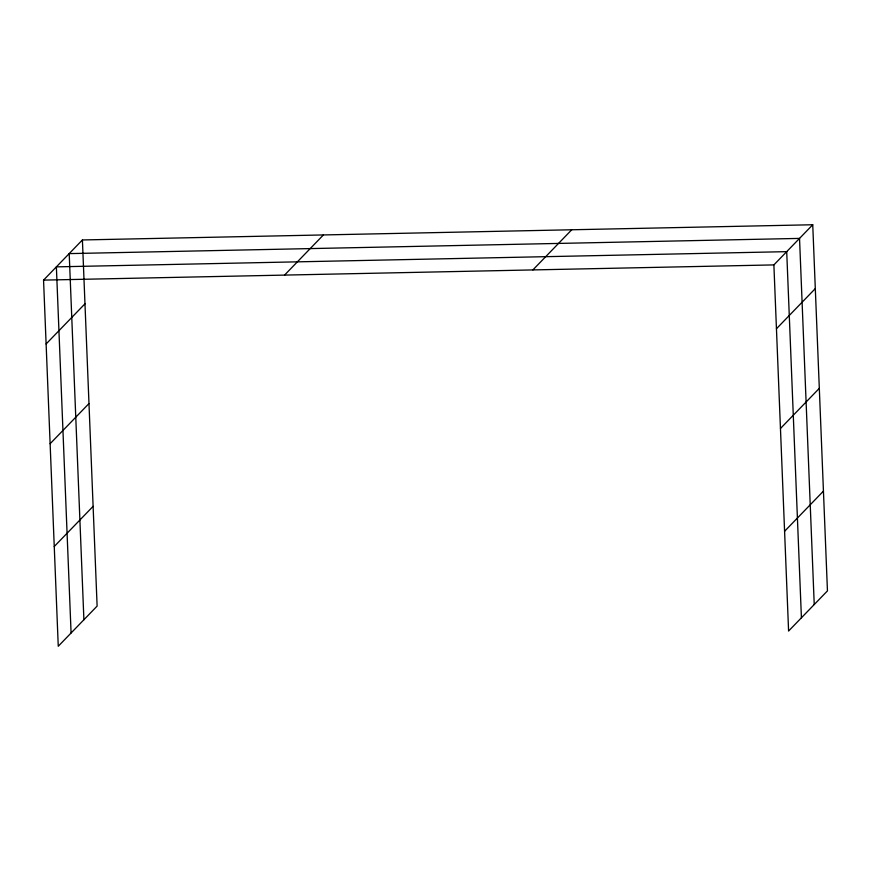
<?xml version="1.0" encoding="UTF-8"?>
<svg xmlns="http://www.w3.org/2000/svg" width="871" height="871" viewBox="0 0 871 871"><rect width="100%" height="100%" fill="white"/><g stroke="black" fill="none" stroke-linecap="round" stroke-linejoin="round"><path stroke-width="1.31" d="M82.407 239.961L97.117 606.096L58.259 646.249L43.55 280.114L82.407 239.961L812.741 224.751L827.45 590.886L788.593 631.04L773.884 264.904L812.741 224.751M46.119 343.958L84.977 303.805M50.126 443.709L88.984 403.556M284.556 275.094L323.424 234.941M54.252 546.498L93.11 506.345M532.878 269.923L571.735 229.77M776.453 328.737L815.31 288.584M780.46 428.499L819.317 388.346M784.586 531.277L823.443 491.124M43.55 280.114L773.884 264.904M814.233 604.539L799.534 238.404L69.201 253.613L83.899 619.749M801.418 617.789L786.709 251.654L56.375 266.864L71.084 632.999"/></g></svg>
